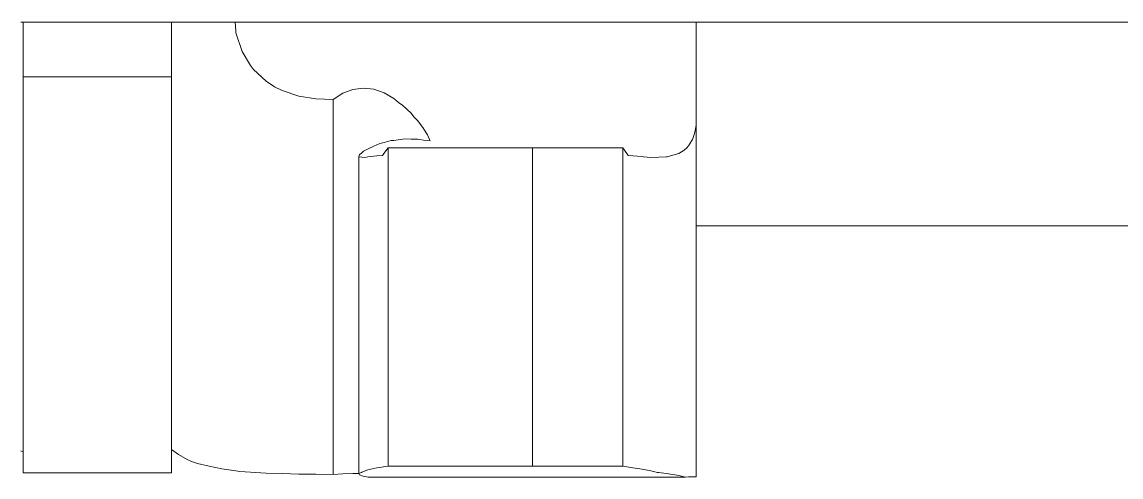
# Model space of a CAD drawing. Header units: millimetres. Extents: x -280308 to 6402717, y -14 to 2073074.
# Drawn here: x -38886.7 to -38548.9, y 267893.3 to 268033.1 of the extents above; entities that cross this region are included whole.
import ezdxf

# ---------------------------------------------------------------- set-up
doc = ezdxf.new("R2010")
doc.units = ezdxf.units.MM
doc.layers.get('0').update_dxf_attribs({"lineweight": 0})
doc.layers.add('A-FURN-EQPM', color=177, linetype='Continuous', lineweight=0)

# ---------------------------------------------------------------- blocks, each defined once
blk = doc.blocks.new('A$Cc6df37c2')
at = {"color": 0, "linetype": 'ByBlock', "lineweight": -2}
for p, q in [((-520.75, -427.73), (-521.5, -427.73)), ((-520.75, -431.03), (-520.75, -427.73)), ((-475.2, -427.73), (-520.75, -427.73)), ((-475.2, -427.73), (-475.2, -431.03)), ((-472.98, -427.73), (-475.2, -427.73)), ((-470.3, -427.73), (-472.98, -427.73)), ((-467.16, -427.73), (-470.3, -427.73)), ((-463.62, -427.73), (-467.16, -427.73)), ((-459.7, -427.73), (-463.62, -427.73)), ((-455.6, -427.73), (-459.7, -427.73)), ((-455.44, -430.44), (-455.6, -427.73)), ((-313.85, -427.73), (-455.6, -427.73)), ((-313.85, -427.73), (-313.85, -431.03)), ((-97.48, -427.73), (-313.85, -427.73)), ((-520.75, -436.8), (-520.75, -431.03)), ((-475.2, -431.03), (-475.2, -436.8)), ((-455.4, -431.03), (-455.44, -430.44)), ((-453.44, -436.8), (-455.4, -431.03)), ((-313.85, -431.03), (-313.85, -436.8)), ((-520.75, -442.36), (-520.75, -436.8)), ((-475.2, -436.8), (-475.2, -442.36)), ((-450.89, -441.14), (-453.44, -436.8)), ((-313.85, -442.36), (-313.85, -436.8)), ((-520.75, -444.6), (-520.75, -442.36)), ((-475.2, -442.36), (-475.2, -444.6)), ((-449.97, -442.36), (-450.89, -441.14)), ((-446.1, -445.86), (-449.97, -442.36)), ((-313.85, -442.36), (-313.85, -447.63)), ((-475.2, -444.6), (-520.75, -444.6)), ((-520.75, -559.78), (-520.75, -444.6)), ((-475.2, -559.07), (-475.2, -444.6)), ((-443.46, -447.63), (-446.1, -445.86)), ((-441.11, -448.78), (-443.46, -447.63)), ((-435.98, -450.47), (-441.11, -448.78)), ((-419.39, -448.47), (-422.53, -449.63)), ((-416.17, -448.05), (-419.39, -448.47)), ((-412.94, -448.38), (-416.17, -448.05)), ((-409.79, -449.46), (-412.94, -448.38)), ((-313.85, -452.49), (-313.85, -447.63)), ((-430.76, -451.38), (-435.98, -450.47)), ((-425.51, -451.5), (-430.76, -451.38)), ((-422.53, -449.63), (-425.51, -451.5)), ((-425.51, -566.73), (-425.51, -451.5)), ((-406.79, -451.24), (-409.79, -449.46)), ((-405.39, -452.49), (-406.79, -451.24)), ((-404.02, -453.41), (-405.39, -452.49)), ((-313.85, -452.49), (-313.85, -456.87)), ((-401.54, -455.74), (-404.02, -453.41)), ((-400.67, -456.87), (-401.54, -455.74)), ((-399.43, -458.09), (-400.67, -456.87)), ((-397.72, -460.44), (-399.43, -458.09)), ((-313.85, -459.31), (-314.09, -460.69)), ((-313.85, -456.87), (-313.85, -459.31)), ((-313.85, -490.38), (-313.85, -459.31)), ((-397.6, -460.69), (-397.72, -460.44)), ((-396.46, -462.42), (-397.6, -460.69)), ((-395.91, -463.87), (-396.46, -462.42)), ((-314.4, -461.98), (-315.06, -463.87)), ((-314.09, -460.69), (-314.4, -461.98)), ((-414.01, -466.37), (-412.94, -465.89)), ((-412.94, -465.89), (-411.16, -465.1)), ((-411.16, -465.1), (-409.79, -464.75)), ((-409.79, -464.75), (-407.6, -464.19)), ((-407.6, -464.19), (-406.79, -464.1)), ((-406.79, -464.1), (-404.87, -463.87)), ((-404.87, -463.87), (-404.02, -463.74)), ((-404.02, -463.74), (-403.66, -463.68)), ((-403.66, -463.68), (-401.54, -463.71)), ((-401.54, -463.71), (-399.6, -463.73)), ((-399.6, -463.73), (-399.43, -463.76)), ((-399.43, -463.76), (-398.81, -463.87)), ((-398.81, -463.87), (-397.72, -464.02)), ((-397.72, -464.02), (-396.46, -464.19)), ((-396.46, -464.19), (-395.69, -464.29)), ((-395.69, -464.29), (-395.91, -463.87)), ((-316.29, -465.82), (-316.75, -466.37)), ((-315.21, -464.17), (-316.29, -465.82)), ((-315.06, -463.87), (-315.21, -464.17)), ((-417.56, -469.13), (-417.42, -468.44)), ((-416.65, -469.27), (-417.56, -469.13)), ((-417.56, -566.47), (-417.56, -469.13)), ((-417.42, -468.44), (-416.87, -468.13)), ((-416.87, -468.13), (-416.24, -467.48)), ((-415.69, -469.34), (-416.65, -469.27)), ((-416.24, -467.48), (-416.17, -467.45)), ((-416.17, -467.45), (-414.11, -466.4)), ((-414.77, -469.16), (-415.69, -469.34)), ((-412.02, -468.87), (-414.77, -469.16)), ((-414.11, -466.4), (-414.01, -466.37)), ((-410.31, -468.76), (-412.02, -468.87)), ((-409.85, -468.13), (-410.31, -468.76)), ((-408.6, -466.39), (-409.85, -468.13)), ((-364.22, -466.39), (-408.6, -466.39)), ((-408.6, -564.26), (-408.6, -466.39)), ((-336.4, -466.39), (-364.22, -466.39)), ((-364.22, -564.26), (-364.22, -466.39)), ((-336.4, -564.26), (-336.4, -466.39)), ((-335.24, -468.13), (-336.4, -466.39)), ((-334.81, -468.76), (-335.24, -468.13)), ((-333.38, -468.86), (-334.81, -468.76)), ((-330.53, -469.08), (-333.38, -468.86)), ((-330.53, -469.08), (-330.08, -469.12)), ((-330.08, -469.12), (-327.85, -469.33)), ((-327.85, -469.33), (-327.8, -469.34)), ((-327.8, -469.34), (-325.36, -469.24)), ((-325.36, -469.24), (-323.09, -469.14)), ((-322.85, -469.12), (-323.09, -469.14)), ((-321.03, -468.66), (-322.85, -469.12)), ((-319.24, -468.13), (-321.03, -468.66)), ((-319.21, -468.11), (-319.24, -468.13)), ((-317.62, -467.07), (-319.21, -468.11)), ((-317.62, -467.07), (-316.75, -466.37)), ((-97.48, -490.38), (-313.85, -490.38)), ((-313.85, -490.38), (-313.85, -567.46)), ((-521.5, -559.51), (-520.75, -559.78)), ((-520.75, -566.25), (-520.75, -559.78)), ((-475.2, -559.07), (-472.98, -560.68)), ((-475.2, -559.07), (-475.2, -566.25)), ((-472.98, -560.68), (-470.3, -562.21)), ((-470.3, -562.21), (-469.01, -562.8)), ((-469.01, -562.8), (-467.16, -563.36)), ((-467.16, -563.36), (-463.62, -564.22)), ((-520.75, -566.25), (-475.2, -566.25)), ((-463.62, -564.22), (-459.7, -565.01)), ((-459.7, -565.01), (-455.44, -565.7)), ((-455.44, -565.7), (-454.15, -565.86)), ((-454.15, -565.86), (-450.89, -566.08)), ((-450.89, -566.08), (-446.1, -566.33)), ((-446.1, -566.33), (-441.11, -566.52)), ((-441.11, -566.52), (-435.98, -566.65)), ((-435.98, -566.65), (-430.76, -566.72)), ((-430.76, -566.72), (-425.51, -566.73)), ((-425.51, -566.73), (-422.53, -566.58)), ((-422.53, -566.58), (-419.39, -566.49)), ((-419.39, -566.49), (-417.56, -566.47)), ((-417.56, -566.52), (-416.74, -566.17)), ((-417.56, -566.52), (-417.56, -566.47)), ((-417.42, -566.93), (-417.56, -566.52)), ((-416.24, -567.32), (-417.42, -566.93)), ((-416.74, -566.17), (-416.65, -566.09)), ((-416.65, -566.09), (-414.77, -565.34)), ((-414.74, -567.56), (-416.24, -567.32)), ((-414.77, -565.34), (-412.02, -564.71)), ((-412.02, -564.71), (-408.6, -564.26)), ((-408.6, -564.26), (-364.22, -564.26)), ((-364.22, -564.26), (-336.4, -564.26)), ((-336.4, -564.26), (-333.38, -564.69)), ((-333.38, -564.69), (-330.53, -565.17)), ((-327.85, -565.7), (-330.53, -565.17)), ((-325.77, -566.17), (-327.85, -565.7)), ((-325.36, -566.21), (-325.77, -566.17)), ((-323.09, -566.5), (-325.36, -566.21)), ((-323.09, -566.5), (-321.03, -566.8)), ((-321.03, -566.8), (-319.21, -567.12)), ((-319.21, -567.12), (-317.62, -567.45)), ((-317.18, -567.56), (-317.62, -567.45)), ((-317.18, -567.56), (-316.29, -567.54)), ((-316.29, -567.54), (-315.21, -567.52)), ((-315.21, -567.52), (-314.4, -567.49)), ((-314.4, -567.49), (-313.85, -567.46)), ((-317.18, -567.56), (-414.74, -567.56))]:
    blk.add_line(p, q, dxfattribs=at)
blk = doc.blocks.new('A$C834590f0')
at = {"layer": 'A-FURN-EQPM', "color": 32, "ltscale": 0.25, "true_color": 0xdd6108}
blk.add_blockref('A$Cc6df37c2', (-62675.99, -8538.81), dxfattribs=at)
blk = doc.blocks.new('A$C869c044f')
at = {"ltscale": 0.25}
blk.add_blockref('A$C834590f0', (74817.2, -14499.53), dxfattribs=at)
blk = doc.blocks.new('bb')
at = {"ltscale": 0.25}
blk.add_blockref('A$C869c044f', (-50506.77, 291499.16), dxfattribs=at)

msp = doc.modelspace()

# ---------------------------------------------------------------- block references
msp.add_blockref('bb', (0, 0))

doc.saveas('drawing.dxf')
